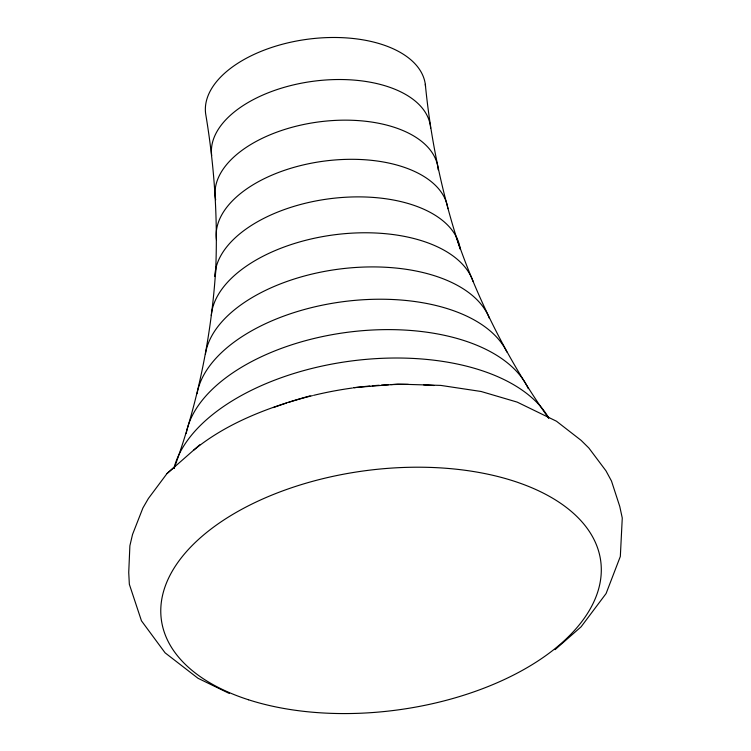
<?xml version="1.0" encoding="UTF-8"?>
<svg xmlns="http://www.w3.org/2000/svg" width="751" height="751" viewBox="0 0 751 751"><rect width="100%" height="100%" fill="white"/><g stroke="black" fill="none" stroke-linecap="round" stroke-linejoin="round"><path stroke-width="1.13" d="M215.377 276.321C218.231 221.996 214.673 167.464 205.661 113.842A110.819 60.352 -7.6 0 1 309.271 39.024A110.819 60.352 -7.6 0 1 425.535 86.459M215.781 268.708C211.472 336.814 197.551 404.254 174.129 468.361M174.401 467.038L167.004 473.562L148.379 498.514L142.906 507.967L132.533 534.459L129.885 545.742L128.731 572.459L129.341 584.269L141.451 620.805L165.089 652.826L198.029 678.294L229.28 693.445M193.486 450.318C227.027 422.757 268.698 407.305 310.125 395.88M167.004 473.562L199.775 444.77M555.045 649.662L581.096 626.813L606.085 593.553L620.335 556.444L622.269 518.021L619.763 506.465L611.483 481.015L605.973 470.83L588.868 448.028L581.114 440.358L556.463 421.217L517.195 402.114L481.1 391.487L440.753 385.404L397.701 384.108L353.59 387.647M548.54 418.044C509.159 362.358 478.068 300.963 456.073 236.415M425.319 84.319C430.764 140.353 442.508 195.673 460.203 249.107A123.596 67.318 -7.6 0 0 333.604 198.264A123.596 67.318 -7.6 0 0 214.87 276.537M215.678 199.691A112.321 61.178 -7.6 0 1 318.349 121.972A112.321 61.178 -7.6 0 1 438.171 169.792M216.476 239.747A116.743 63.582 -7.6 0 1 323.568 161.193A116.743 63.582 -7.6 0 1 447.887 208.647M211.275 315.551A132.871 72.368 -7.6 0 1 334.373 234.791A132.871 72.368 -7.6 0 1 473.102 281.456M205.408 354.284A144.549 78.724 -7.6 0 1 339.95 268.989A144.549 78.724 -7.6 0 1 489.37 318.33M197.072 393.674A158.583 86.374 -7.6 0 1 342.259 301.789A158.583 86.374 -7.6 0 1 506.869 352.041M186.201 433.524A174.955 95.293 -7.6 0 1 347.319 332.308A174.955 95.293 -7.6 0 1 528.272 388.642M211.698 155.541A110.341 60.099 -7.6 0 1 314.866 81.052A110.341 60.099 -7.6 0 1 430.642 128.28M173.894 468.446A193.627 105.459 -7.6 0 1 350.116 361.147A193.627 105.459 -7.6 0 1 548.784 418.054M273.467 407.586A214.551 116.856 -7.6 0 1 286.478 403.052M288.694 402.339A214.551 116.856 -7.6 0 1 312.463 395.636M313.571 395.364A214.551 116.856 -7.6 0 1 352.482 387.995M353.637 387.835A214.551 116.856 -7.6 0 1 369.896 385.995M372.224 385.789A214.551 116.856 -7.6 0 1 379.217 385.244M381.546 385.094A214.551 116.856 -7.6 0 1 388.511 384.728M390.82 384.634A214.551 116.856 -7.6 0 1 408.403 384.371M423.62 384.831A214.551 116.856 -7.6 0 1 433.956 385.516M248.506 699.772A221.629 120.704 -7.6 0 0 599.664 584.766A221.629 120.704 -7.6 0 0 294.955 486.629A221.629 120.704 -7.6 0 0 248.506 699.772"/></g></svg>
